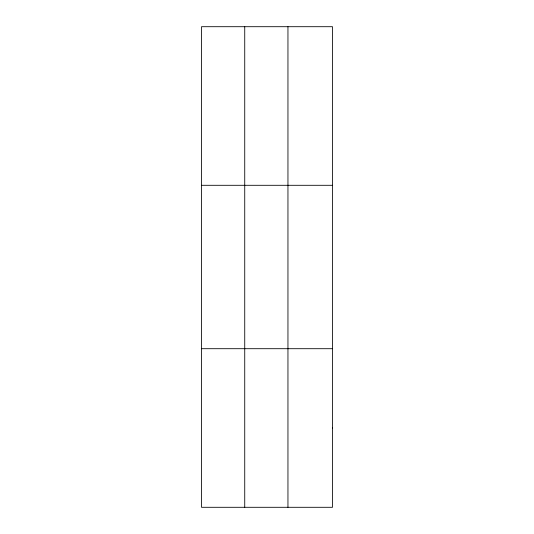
<?xml version="1.0" encoding="UTF-8"?>
<svg xmlns="http://www.w3.org/2000/svg" width="534" height="534" viewBox="0 0 534 534"><rect width="100%" height="100%" fill="white"/><g stroke="black" fill="none" stroke-linecap="round" stroke-linejoin="round"><path stroke-width="0.8" d="M244.732 26.7L244.732 507.3M287.953 26.7L287.953 507.3M201.518 185.298L332.482 185.298M201.518 348.702L332.482 348.702M332.482 428.001L332.482 507.3L201.518 507.3L201.518 26.7L332.482 26.7L332.482 428.001"/></g></svg>
